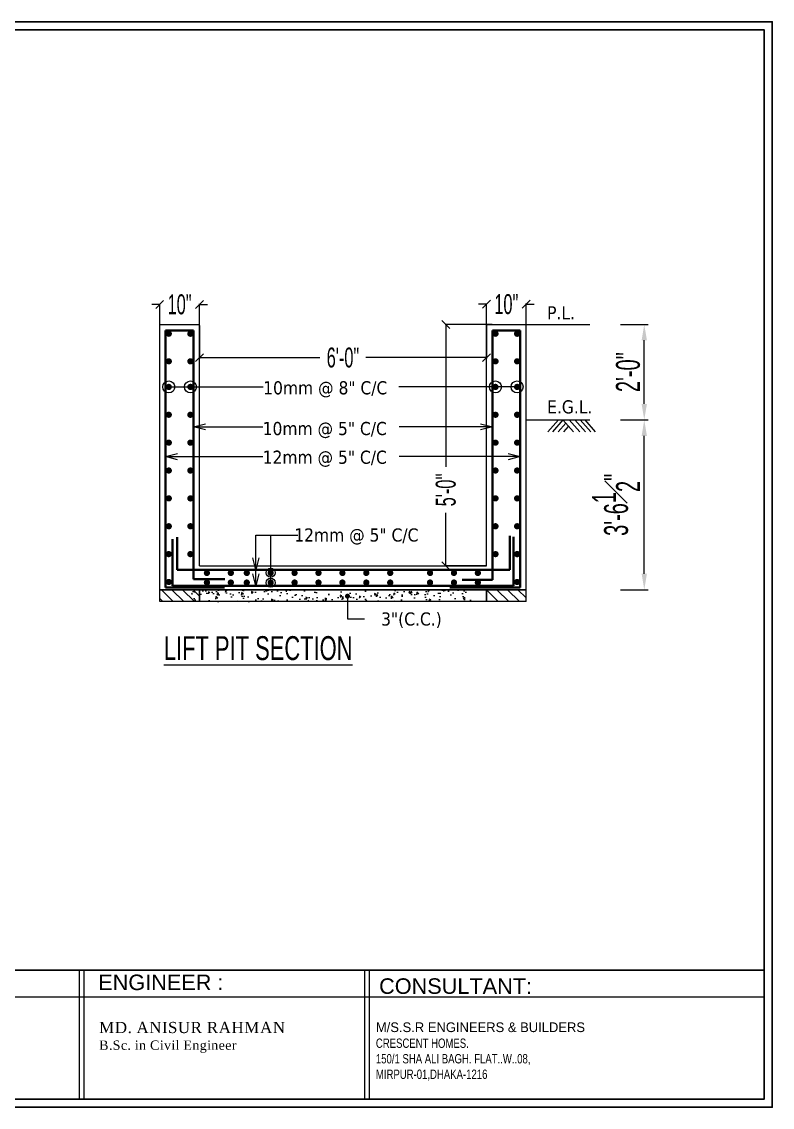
# Model space of a CAD drawing. Extents: x 52891 to 66536, y -48165 to -44533.
# Drawn here: x 64941 to 65317, y -46913 to -46368 of the extents above; entities that cross this region are included whole.
import ezdxf

# ---------------------------------------------------------------- set-up
doc = ezdxf.new("R2010")
doc.units = 0
doc.header["$MEASUREMENT"] = 0
doc.header["$PDMODE"] = 3
doc.layers.get('DEFPOINTS').update_dxf_attribs({"lineweight": 13})
for name, color, linetype, lineweight in [('COLUMN', 1, 'Continuous', 40), ('DIM', 8, 'Continuous', 13), ('DIMENSION', 8, 'Continuous', 15), ('dimention', 201, 'Continuous', 13), ('HACTH', 8, 'Continuous', 13), ('HATCH-1', 53, 'Continuous', 13), ('line', 7, 'Continuous', 15), ('Reanf', 150, 'Continuous', 30), ('ROD', 1, 'Continuous', 35), ('TEX', 7, 'Continuous', 15), ('TEXT', 7, 'Continuous', 13), ('Text1', 7, 'Continuous', 13), ('WALL', 7, 'Continuous', 30), ('wall-3', 7, 'Continuous', 15)]:
    doc.layers.add(name, color=color, linetype=linetype, lineweight=lineweight)
doc.layers.add('Layer1', color=174, linetype='Continuous')
doc.styles.add('Arial', font='arial.ttf')
doc.styles.add('arial narrow', font='tahoma.ttf')
doc.styles.add('ARIAL_HALF', font='swisscl.ttf', dxfattribs={"width": 0.8})
doc.styles.add('Kabir', font='ARIALN.TTF', dxfattribs={"width": 0.8})
doc.styles.add('RS6', font='times.ttf')
doc.styles.get("Standard").update_dxf_attribs({"font": 'arial.ttf', "width": 0.6, "height": 6})
doc.dimstyles.new('1-4', dxfattribs={"dimtxt": 6, "dimasz": 4, "dimexe": 1, "dimexo": 1.5, "dimgap": 1, "dimtad": 1, "dimdec": 1, "dimzin": 3, "dimdsep": 46, "dimlunit": 4, "dimtxsty": 'Standard', "dimcen": 0.09, "dimdle": 4, "dimclrd": 252, "dimclre": 252, "dimclrt": 7, "dimadec": 0, "dimazin": 0, "dimtfac": 1, "dimtdec": 1, "dimtofl": 0, "dimtmove": 1, "dimatfit": 3, "dimfxl": 2, "dimfrac": 1, "dimtolj": 1, "dimtzin": 0, "dimlwd": 9, "dimlwe": 9, "dimarcsym": 0})
doc.dimstyles.new('1_4', dxfattribs={"dimtxt": 3, "dimasz": 2, "dimexe": 0.18, "dimexo": 0.0625, "dimgap": 4, "dimtad": 0, "dimdec": 0, "dimzin": 3, "dimdsep": 46, "dimlunit": 4, "dimtxsty": 'RS6', "dimblk": 'D', "dimcen": 3, "dimse1": 1, "dimse2": 1, "dimclrt": 7, "dimadec": 0, "dimazin": 0, "dimtfac": 1, "dimtdec": 0, "dimtix": 1, "dimtmove": 1, "dimatfit": 3, "dimldrblk": 'OPEN30', "dimfxl": 0.18, "dimtvp": 0.75, "dimtolj": 1, "dimtzin": 0, "dimarcsym": 0})
doc.dimstyles.new('Standard$0', dxfattribs={"dimtxt": 7, "dimasz": 3, "dimexe": 2, "dimexo": 2, "dimgap": 1.5, "dimtad": 0, "dimdec": 0, "dimrnd": 0.25, "dimzin": 3, "dimdsep": 46, "dimlunit": 4, "dimtxsty": 'Standard', "dimblk": 'OBLIQUE', "dimcen": 3.4375, "dimdle": 3, "dimclrd": 4, "dimclre": 256, "dimclrt": 256, "dimadec": 0, "dimazin": 0, "dimtfac": 1, "dimtdec": 0, "dimtofl": 0, "dimtmove": 0, "dimatfit": 3, "dimldrblk": 'DOTSMALL', "dimfxl": 4, "dimtolj": 1, "dimtzin": 0, "dimlwd": 9, "dimlwe": -1, "dimarcsym": 0})

# ---------------------------------------------------------------- blocks, each defined once
blk = doc.blocks.new('_Oblique')
at = {"layer": 'WALL', "color": 0, "lineweight": -2}
blk.add_line((-0.5, -0.5), (0.5, 0.5), dxfattribs=at)
blk = doc.blocks.new('*D1914')
at = {"layer": 'DEFPOINTS', "color": 0}
for p in [(64204.51, -46156.25, 0), (64276.51, -46156.25, 0), (64276.51, -46164.36)]:
    blk.add_point(p, dxfattribs=at)
at = {"layer": 'DIMENSION', "color": 0, "lineweight": -2}
for p, q in [((64204.51, -46156.31), (64204.51, -46164.54)), ((64276.51, -46156.31), (64276.51, -46164.54)), ((64204.51, -46164.36), (64234.73, -46164.36)), ((64276.51, -46164.36), (64246.28, -46164.36))]:
    blk.add_line(p, q, dxfattribs=at)
at = {"layer": 'DIMENSION', "color": 0, "lineweight": -2, "xscale": 2, "yscale": 2, "zscale": 2, "rotation": 180}
blk.add_blockref('_Oblique', (64204.51, -46164.36), dxfattribs=at)
at = {"layer": 'DIMENSION', "color": 0, "lineweight": -2, "xscale": 2, "yscale": 2, "zscale": 2}
blk.add_blockref('_Oblique', (64276.51, -46164.36), dxfattribs=at)
at = {"layer": 'DIMENSION', "color": 153, "insert": (64240.51, -46164.36), "char_height": 5, "attachment_point": 5, "style": 'ARIAL_HALF'}
blk.add_mtext('\\A1;6\'-0"', dxfattribs=at)
blk = doc.blocks.new('_DotSmall')
at = {"layer": 'dimention', "color": 0, "const_width": 0.5}
blk.add_lwpolyline([(-0.0625, 0, 1), (0.0625, 0, 1)], format="xyb", close=True, dxfattribs=at)
blk = doc.blocks.new('*D1915')
at = {"layer": 'DEFPOINTS', "color": 0}
for p in [(64278.01, -46156, 0.02), (64266.33, -46216.65), (64276.51, -46216.65, 0)]:
    blk.add_point(p, dxfattribs=at)
at = {"layer": 'DIMENSION', "color": 0, "lineweight": -2}
for p, q in [((64277.94, -46156), (64266.15, -46156)), ((64266.33, -46156), (64266.33, -46191.76)), ((64266.33, -46216.65), (64266.33, -46203.35)), ((64276.44, -46216.65), (64266.15, -46216.65))]:
    blk.add_line(p, q, dxfattribs=at)
at = {"layer": 'DIMENSION', "color": 0, "lineweight": -2, "xscale": 2, "yscale": 2, "zscale": 2}
for p, rotation in [((64266.33, -46156), 90), ((64266.33, -46216.65), 270)]:
    blk.add_blockref('_Oblique', p, dxfattribs=dict(at, rotation=rotation))
at = {"layer": 'DIMENSION', "color": 153, "insert": (64266.33, -46197.56), "char_height": 5, "attachment_point": 5, "rotation": 90, "style": 'ARIAL_HALF'}
blk.add_mtext("\\A1;5'-0''", dxfattribs=at)
blk = doc.blocks.new('D')
at = {"layer": 'DIM'}
for q in [(0, 1.125), (-1.125, 0), (1.125, 0), (0, -1.125)]:
    blk.add_line((0, 0), q, dxfattribs=at)
at = {"layer": 'DIM', "color": 6, "const_width": 0.375}
blk.add_lwpolyline([(-0.1875, 0, 1), (0.1875, 0, 1)], format="xyb", close=True, dxfattribs=at)
blk = doc.blocks.new('*D1916')
at = {"layer": 'DEFPOINTS', "color": 0}
for p in [(64276.51, -46150.94), (64276.51, -46156), (64286.51, -46156, 0.02)]:
    blk.add_point(p, dxfattribs=at)
at = {"layer": 'DIMENSION', "color": 0, "lineweight": -2}
for p, q in [((64276.51, -46150.94), (64274.51, -46150.94)), ((64276.51, -46155.94), (64276.51, -46150.76)), ((64286.51, -46155.94), (64286.51, -46150.76)), ((64286.51, -46150.94), (64288.51, -46150.94))]:
    blk.add_line(p, q, dxfattribs=at)
at = {"layer": 'DIMENSION', "color": 0, "lineweight": -2, "xscale": 2, "yscale": 2, "zscale": 2}
blk.add_blockref('_Oblique', (64276.51, -46150.94), dxfattribs=at)
at = {"layer": 'DIMENSION', "color": 0, "lineweight": -2, "xscale": 2, "yscale": 2, "zscale": 2, "rotation": 180}
blk.add_blockref('_Oblique', (64286.51, -46150.94), dxfattribs=at)
at = {"layer": 'DIMENSION', "color": 153, "insert": (64281.51, -46150.94), "char_height": 5, "attachment_point": 5, "style": 'ARIAL_HALF'}
blk.add_mtext('\\A1;10"', dxfattribs=at)
blk = doc.blocks.new('*D1917')
at = {"layer": 'DEFPOINTS', "color": 0}
for p in [(64194.51, -46151), (64194.51, -46156, 0), (64204.51, -46156, 0)]:
    blk.add_point(p, dxfattribs=at)
at = {"layer": 'DIMENSION', "color": 0, "lineweight": -2}
for p, q in [((64194.51, -46151), (64192.51, -46151)), ((64194.51, -46155.94), (64194.51, -46150.82)), ((64204.51, -46155.94), (64204.51, -46150.82)), ((64204.51, -46151), (64206.51, -46151))]:
    blk.add_line(p, q, dxfattribs=at)
at = {"layer": 'DIMENSION', "color": 0, "lineweight": -2, "xscale": 2, "yscale": 2, "zscale": 2}
blk.add_blockref('_Oblique', (64194.51, -46151), dxfattribs=at)
at = {"layer": 'DIMENSION', "color": 0, "lineweight": -2, "xscale": 2, "yscale": 2, "zscale": 2, "rotation": 180}
blk.add_blockref('_Oblique', (64204.51, -46151), dxfattribs=at)
at = {"layer": 'DIMENSION', "color": 153, "insert": (64199.51, -46151), "char_height": 5, "attachment_point": 5, "style": 'ARIAL_HALF'}
blk.add_mtext('\\A1;10"', dxfattribs=at)
blk = doc.blocks.new('*D1988')
at = {"layer": 'DEFPOINTS', "color": 0}
for p in [(64286.51, -46180, 0), (64316.13, -46180), (64286.51, -46222.65, 0)]:
    blk.add_point(p, dxfattribs=at)
at = {"layer": 'line', "color": 252, "lineweight": 9}
for p, q in [((64310.13, -46180), (64317.13, -46180)), ((64316.13, -46218.65), (64316.13, -46184)), ((64310.13, -46222.65), (64317.13, -46222.65))]:
    blk.add_line(p, q, dxfattribs=at)
at = {"layer": 'line', "color": 252}
for points in [[(64315.47, -46184), (64316.8, -46184), (64316.13, -46180)], [(64315.47, -46218.65), (64316.8, -46218.65), (64316.13, -46222.65)]]:
    blk.add_solid(points, dxfattribs=at)
at = {"layer": 'line', "color": 7, "insert": (64309.05, -46201.33), "char_height": 6, "attachment_point": 5, "rotation": 90}
blk.add_mtext('\\A1;3\'-6{\\H1.000000x;\\S1#2;}"', dxfattribs=at)
blk = doc.blocks.new('*D1989')
at = {"layer": 'DEFPOINTS', "color": 0}
for p in [(64302.44, -46156, 0.03), (64316.13, -46156), (64286.51, -46180, 0)]:
    blk.add_point(p, dxfattribs=at)
at = {"layer": 'line', "color": 252, "lineweight": 9}
for p, q in [((64310.13, -46156), (64317.13, -46156)), ((64316.13, -46176), (64316.13, -46160)), ((64310.13, -46180), (64317.13, -46180))]:
    blk.add_line(p, q, dxfattribs=at)
at = {"layer": 'line', "color": 252}
for points in [[(64315.47, -46160), (64316.8, -46160), (64316.13, -46156)], [(64315.47, -46176), (64316.8, -46176), (64316.13, -46180)]]:
    blk.add_solid(points, dxfattribs=at)
at = {"layer": 'line', "color": 7, "insert": (64312.07, -46168), "char_height": 6, "attachment_point": 5, "rotation": 90}
blk.add_mtext('\\A1;2\'-0"', dxfattribs=at)
blk = doc.blocks.new('L')
at = {"layer": 'Layer1', "color": 0}
blk.add_line((0, 65.62), (-777.86, 65.62), dxfattribs=at)
at = {"layer": 'Layer1', "color": 4}
blk.add_lwpolyline([(-781.98, 548.61), (4.12, 548.61), (4.12, -4.12), (-781.98, -4.12)], close=True, dxfattribs=at)
at = {"layer": 'Layer1', "color": 1}
blk.add_lwpolyline([(-777.86, 544.49), (0, 544.49), (0, 0), (-777.86, 0)], close=True, dxfattribs=at)
at = {"layer": 'TEXT', "color": 0}
for p, q in [((0, 65.62), (-777.86, 65.62)), ((-348.23, 0.31), (-348.23, 65.62)), ((-345.86, 0.31), (-345.86, 65.62)), ((-203.16, 0.31), (-203.16, 65.62)), ((-200.79, 0.31), (-200.79, 65.62)), ((-777.86, 52.07), (0, 52.07))]:
    blk.add_line(p, q, dxfattribs=at)
at = {"layer": 'TEXT', "color": 4, "lineweight": 13, "insert": (-338.79, 63.44), "char_height": 7.894, "attachment_point": 1, "style": 'Arial'}
blk.add_mtext('ENGINEER :', dxfattribs=at)
at = {"layer": 'TEXT', "color": 4, "lineweight": 13, "insert": (-195.89, 61.54), "char_height": 7.8937, "attachment_point": 1, "line_spacing_factor": 1.5, "style": 'Arial'}
blk.add_mtext('CONSULTANT:', dxfattribs=at)
at = {"layer": 'TEXT', "color": 3, "lineweight": 13, "insert": (-338.33, 39.36), "char_height": 5.6834, "width": 108.3857, "attachment_point": 1, "style": 'Arial'}
blk.add_mtext('{\\fTimes New Roman|b0|i0|c0|p18;\\T1.05;MD. ANISUR RAHMAN\\P\\H0.8344x;B.Sc. in Civil Engineer}', dxfattribs=at)
at = {"layer": 'TEXT', "color": 4, "insert": (-197.52, 39.11), "char_height": 4.89284, "attachment_point": 1, "style": 'Arial'}
blk.add_mtext('\\pt1.131;{\\fBankGothic Lt BT|b0|i0|c0|p34;\\H1.009x;\\C96;M/S.S.R ENGINEERS & BUILDERS\\fSwis721 LtCn BT|b0|i0|c0|p34;\\H0.6676x;\\C1;\\P\\H1.439x;\\C5;CRESCENT HOMES.\\P150/1 SHA ALI BAGH. FLAT..W..08,\\PMIRPUR-01,DHAKA-1216}', dxfattribs=at)
blk = doc.blocks.new('dfsdfdsfsd')
at = {"layer": 'HACTH', "linetype": 'Continuous', "lineweight": 9, "ltscale": 20}
h = blk.add_hatch(dxfattribs=at)
h.set_pattern_fill('ANSI31', color=256, scale=15, style=0)
h.set_pattern_definition([(135, (304762.8838, 31897.2596), (1.325825215, 1.325825215), [])])
h.paths.add_polyline_path([(64194.51, -46225.65), (64204.51, -46225.65), (64204.51, -46222.65), (64194.51, -46222.65)])
h = blk.add_hatch(dxfattribs=at)
h.set_pattern_fill('ANSI31', color=256, scale=15, style=0)
h.set_pattern_definition([(135, (304764.8835, 31897.2596), (1.325825215, 1.325825215), [])])
h.paths.add_polyline_path([(64276.51, -46222.65), (64276.51, -46225.65), (64286.51, -46225.65), (64286.51, -46222.65)])
at = {"layer": 'HATCH-1', "ltscale": 0.25}
h = blk.add_hatch(dxfattribs=at)
h.set_pattern_fill('AR-CONC', color=5, scale=0.6, style=0)
h.set_pattern_definition([(130, (308084.544, 32534.2663), (-4.303561096, -0.37651281), [0.45, -4.95]), (185, (308084.544, 32534.2663), (0.832508, 4.5131528), [0.36, -3.96]), (79.5486, (308084.1855, 32534.235), (-3.47105629, 4.13663725), [0.38244114, -4.20685267]), (133.8158, (308084.544, 32535.4663), (-6.40344629, -0.99311409), [0.675, -7.425]), (83.3644, (308084.0105, 32535.3835), (-5.60797623, 5.84470723), [0.57366173, -6.310278]), (188.8158, (308084.544, 32535.466), (-5.60797167, 5.8447116), [0.54, -5.94]), (159, (308083.944, 32535.1663), (-3.581442313, -2.415713344), [0.45, -4.95]), (214, (308083.944, 32535.1663), (-1.45989199, 4.35090027), [0.36, -3.96]), (108.5486, (308083.6457, 32534.965), (-5.04133577, 1.93518298), [0.38244114, -4.20685267]), (142.5, (308084.5442, 32534.2663), (-0.072959132, 1.997363123), [0, -3.912, 0, -4.02, 0, -3.975]), (172.5, (308084.5442, 32534.2663), (-1.578417225, 2.366470271), [0, -2.292, 0, -3.822, 0, -1.515]), (212.5, (308085.8822, 32534.2663), (-3.202934617, -0.13532923), [0, -1.5, 0, -4.68, 0, -6.21]), (222.5, (308086.4822, 32534.2663), (-3.499117016, 0.600629894), [0, -1.95, 0, -3.108, 0, -4.41])])
h.paths.add_polyline_path([(64202.51, -46222.65), (64272.51, -46222.65), (64272.51, -46225.65), (64241.67, -46225.65), (64241.67, -46224.58, 0.968683), (64241.65, -46223.96, 1.032329), (64241.67, -46224.58), (64241.67, -46225.65), (64202.51, -46225.65)])
at = {"layer": 'COLUMN', "linetype": 'Continuous', "lineweight": 25, "const_width": 0.784, "elevation": 0}
for points in [[(64197.19, -46158.35, 1), (64196.41, -46158.35, 1)], [(64202.62, -46158.35, 1), (64201.83, -46158.35, 1)], [(64279.19, -46158.35, 1), (64278.41, -46158.35, 1)], [(64284.62, -46158.35, 1), (64283.83, -46158.35, 1)], [(64197.19, -46165.28, 1), (64196.41, -46165.28, 1)], [(64202.62, -46165.28, 1), (64201.83, -46165.28, 1)], [(64279.19, -46165.28, 1), (64278.41, -46165.28, 1)], [(64284.62, -46165.28, 1), (64283.83, -46165.28, 1)], [(64197.19, -46171.71, 1), (64196.41, -46171.71, 1)], [(64202.62, -46171.71, 1), (64201.83, -46171.71, 1)], [(64279.19, -46171.71, 1), (64278.41, -46171.71, 1)], [(64284.62, -46171.71, 1), (64283.83, -46171.71, 1)], [(64197.19, -46178.71, 1), (64196.41, -46178.71, 1)], [(64202.62, -46178.71, 1), (64201.83, -46178.71, 1)], [(64279.19, -46178.71, 1), (64278.41, -46178.71, 1)], [(64284.62, -46178.71, 1), (64283.83, -46178.71, 1)], [(64197.19, -46185.71, 1), (64196.41, -46185.71, 1)], [(64202.62, -46185.71, 1), (64201.83, -46185.71, 1)], [(64279.19, -46185.71, 1), (64278.41, -46185.71, 1)], [(64284.62, -46185.71, 1), (64283.83, -46185.71, 1)], [(64197.19, -46192.71, 1), (64196.41, -46192.71, 1)], [(64202.62, -46192.71, 1), (64201.83, -46192.71, 1)], [(64279.19, -46192.71, 1), (64278.41, -46192.71, 1)], [(64284.62, -46192.71, 1), (64283.83, -46192.71, 1)], [(64197.19, -46199.71, 1), (64196.41, -46199.71, 1)], [(64202.62, -46199.71, 1), (64201.83, -46199.71, 1)], [(64279.19, -46199.71, 1), (64278.41, -46199.71, 1)], [(64284.62, -46199.71, 1), (64283.83, -46199.71, 1)], [(64197.19, -46206.71, 1), (64196.41, -46206.71, 1)], [(64202.62, -46206.71, 1), (64201.83, -46206.71, 1)], [(64279.19, -46206.71, 1), (64278.41, -46206.71, 1)], [(64284.62, -46206.71, 1), (64283.83, -46206.71, 1)], [(64197.19, -46213.71, 1), (64196.41, -46213.71, 1)], [(64202.62, -46213.71, 1), (64201.83, -46213.71, 1)], [(64279.19, -46213.71, 1), (64278.41, -46213.71, 1)], [(64284.62, -46213.71, 1), (64283.83, -46213.71, 1)], [(64206.76, -46218.44, 1), (64205.98, -46218.44, 1)], [(64212.76, -46218.44, 1), (64211.98, -46218.44, 1)], [(64216.76, -46218.44, 1), (64215.98, -46218.44, 1)], [(64222.76, -46218.44, 1), (64221.98, -46218.44, 1)], [(64228.76, -46218.44, 1), (64227.98, -46218.44, 1)], [(64234.76, -46218.44, 1), (64233.98, -46218.44, 1)], [(64240.76, -46218.44, 1), (64239.98, -46218.44, 1)], [(64246.76, -46218.44, 1), (64245.98, -46218.44, 1)], [(64252.76, -46218.44, 1), (64251.98, -46218.44, 1)], [(64262.76, -46218.44, 1), (64261.98, -46218.44, 1)], [(64268.76, -46218.44, 1), (64267.98, -46218.44, 1)], [(64274.76, -46218.44, 1), (64273.98, -46218.44, 1)], [(64197.19, -46220.71, 1), (64196.41, -46220.71, 1)], [(64206.76, -46220.85, -1), (64205.98, -46220.85, -1)], [(64212.76, -46220.85, -1), (64211.98, -46220.85, -1)], [(64216.76, -46220.85, -1), (64215.98, -46220.85, -1)], [(64222.76, -46220.85, -1), (64221.98, -46220.85, -1)], [(64228.76, -46220.85, -1), (64227.98, -46220.85, -1)], [(64234.76, -46220.85, -1), (64233.98, -46220.85, -1)], [(64240.76, -46220.85, -1), (64239.98, -46220.85, -1)], [(64246.76, -46220.85, -1), (64245.98, -46220.85, -1)], [(64252.76, -46220.85, -1), (64251.98, -46220.85, -1)], [(64262.76, -46220.85, -1), (64261.98, -46220.85, -1)], [(64268.76, -46220.85, -1), (64267.98, -46220.85, -1)], [(64274.76, -46220.85, -1), (64273.98, -46220.85, -1)], [(64284.62, -46220.71, 1), (64283.83, -46220.71, 1)]]:
    blk.add_lwpolyline(points, format="xyb", close=True, dxfattribs=at)
at = {"layer": 'DIM', "ltscale": 5}
for p, q in [((64241.67, -46224.27, 0), (64241.67, -46229.95, 0)), ((64241.67, -46229.95, 0), (64245.93, -46229.95, 0))]:
    blk.add_line(p, q, dxfattribs=at)
at = {"layer": 'Reanf', "linetype": 'Continuous', "ltscale": 5, "const_width": 0.625, "elevation": 0}
blk.add_lwpolyline([(64241.65, -46223.96, 1), (64241.65, -46224.58, 1)], format="xyb", close=True, dxfattribs=at)
at = {"layer": 'ROD', "color": 1, "linetype": 'Continuous', "ltscale": 5}
for p, q in [((64196.01, -46222.11, 0), (64196.01, -46157.5, 0)), ((64196.01, -46157.5, 0.02), (64203.01, -46157.5, 0.02)), ((64203.01, -46220.01, 0), (64203.01, -46157.5, 0)), ((64278.01, -46220.21, 0), (64278.01, -46157.5, 0)), ((64278.01, -46157.5, 0.02), (64285.01, -46157.5, 0.02)), ((64285.01, -46222.13, 0), (64285.01, -46157.5, 0)), ((64198.94, -46217.65), (64198.94, -46209.43)), ((64282.37, -46217.65, 0), (64282.37, -46209.14, 0)), ((64283.31, -46221.65, 0), (64283.31, -46209.36, 0)), ((64197.69, -46221.65), (64197.69, -46209.98)), ((64198.94, -46217.65), (64282.37, -46217.65, 0)), ((64203.01, -46220.01, 0), (64210.89, -46220.01, 0)), ((64278.01, -46220.21, 0), (64270.43, -46220.21, 0)), ((64196.01, -46222.11, 0), (64210.79, -46222.11, 0)), ((64197.69, -46221.65), (64283.31, -46221.65, 0)), ((64285.01, -46222.13, 0), (64267.3, -46222.13, 0))]:
    blk.add_line(p, q, dxfattribs=at)
at = {"layer": 'wall-3', "linetype": 'Continuous', "ltscale": 5}
for p, q in [((64194.51, -46222.65, 0), (64194.51, -46156, 0)), ((64194.51, -46156, 0), (64204.51, -46156, 0)), ((64204.51, -46216.65, 0), (64204.51, -46156, 0)), ((64276.51, -46216.65, 0), (64276.51, -46156, 0)), ((64276.51, -46156, 0.02), (64302.44, -46156, 0.03)), ((64286.51, -46222.65, 0), (64286.51, -46156, 0)), ((64286.51, -46180, 0), (64288.01, -46180, 0)), ((64286.51, -46180, 0.02), (64302.44, -46180, 0.03)), ((64291.93, -46183, 0), (64294.6, -46180, 0)), ((64293.15, -46183, 0), (64295.82, -46180, 0)), ((64294.49, -46183, 0), (64296.43, -46180.81, 0)), ((64298.37, -46183, 0), (64295.71, -46180, 0)), ((64295.93, -46183, 0), (64297.15, -46181.63, 0)), ((64299.93, -46183, 0), (64297.26, -46180, 0)), ((64301.37, -46183, 0), (64298.71, -46180, 0)), ((64302.71, -46183, 0), (64300.04, -46180, 0)), ((64303.93, -46183, 0), (64301.26, -46180, 0)), ((64204.51, -46216.65), (64276.51, -46216.65, 0)), ((64276.51, -46222.65, 0), (64194.51, -46222.65, 0)), ((64204.51, -46225.65, 0), (64204.51, -46222.65, 0)), ((64204.51, -46222.65), (64286.51, -46222.65, 0)), ((64276.51, -46225.65, 0), (64276.51, -46222.65, 0)), ((64286.51, -46225.65, 0), (64194.51, -46225.65, 0))]:
    blk.add_line(p, q, dxfattribs=at)
at = {"layer": 'wall-3', "linetype": 'Continuous', "ltscale": 5, "elevation": 0}
for points in [[(64194.51, -46225.65), (64194.51, -46222.65), (64204.51, -46222.65), (64204.51, -46225.65)], [(64286.51, -46225.65), (64286.51, -46222.65), (64276.51, -46222.65), (64276.51, -46225.65)]]:
    blk.add_lwpolyline(points, dxfattribs=at)
at = {"layer": 'TEX', "ltscale": 5, "style": 'arial narrow'}
for s, p in [('P.L.', (64291.75, -46154.74, 0)), ('10mm @ 8" C/C', (64220.49, -46173.58, 0)), ('E.G.L.', (64291.75, -46178.37, 0)), ('10mm @ 5" C/C', (64220.36, -46183.81, 0)), ('12mm @ 5" C/C', (64220.36, -46191.02, 0)), ('12mm @ 5" C/C', (64228.29, -46210.55, 0)), ('3"(C.C.)', (64250.09, -46231.65, 0))]:
    blk.add_text(s, height=3.3, dxfattribs=at).set_placement(p)
at = {"layer": 'Text1', "insert": (64195.55, -46234.32), "char_height": 6, "width": 103.2444, "attachment_point": 1, "style": 'Kabir'}
blk.add_mtext('{\\LLIFT PIT SECTION}', dxfattribs=at)
at = {"layer": 'DIMENSION'}
for base, p1, p2, picture, middle in [((64194.51, -46151, 0), (64204.51, -46156, 0), (64194.51, -46156, 0), '*D1917', (64199.51, -46151, 0)), ((64276.51, -46150.94, 0), (64286.51, -46156, 0.02), (64276.51, -46156, 0), '*D1916', (64281.51, -46150.94, 0))]:
    dim = blk.add_linear_dim(base=base, p1=p1, p2=p2, angle=180, dimstyle='Standard$0', override={"dimtxt": 5, "dimasz": 2, "dimexe": 0.18, "dimexo": 0.0625, "dimtxsty": 'ARIAL_HALF', "dimcen": 0.09, "dimdle": 0, "dimclrd": 0, "dimclre": 0, "dimclrt": 153, "dimtmove": 1, "dimfxl": 6, "dimlwd": 65534, "dimlwe": 65534}, dxfattribs=at)
    dim.commit()
    dim.dimension.update_dxf_attribs({"geometry": picture, "text_midpoint": middle})
dim = blk.add_linear_dim(base=(64266.33, -46216.65, 0), p1=(64278.01, -46156, 0.02), p2=(64276.51, -46216.65, 0), angle=90, text="5'-0''", dimstyle='Standard$0', override={"dimtxt": 5, "dimasz": 2, "dimexe": 0.18, "dimexo": 0.0625, "dimtxsty": 'ARIAL_HALF', "dimcen": 0.09, "dimdle": 0, "dimclrd": 0, "dimclre": 0, "dimclrt": 153, "dimtmove": 1, "dimfxl": 6, "dimlwd": 65534, "dimlwe": 65534}, dxfattribs=at)
dim.commit()
dim.dimension.update_dxf_attribs({"geometry": '*D1915', "text_midpoint": (64266.33, -46197.56, 0), "dimtype": 128})
dim = blk.add_linear_dim(base=(64276.51, -46164.36, 0), p1=(64204.51, -46156.25, 0), p2=(64276.51, -46156.25, 0), dimstyle='Standard$0', override={"dimtxt": 5, "dimasz": 2, "dimexe": 0.18, "dimexo": 0.0625, "dimtxsty": 'ARIAL_HALF', "dimcen": 0.09, "dimdle": 0, "dimclrd": 0, "dimclre": 0, "dimclrt": 153, "dimtmove": 1, "dimfxl": 6, "dimlwd": 65534, "dimlwe": 65534}, dxfattribs=at)
dim.commit()
dim.dimension.update_dxf_attribs({"geometry": '*D1914', "text_midpoint": (64240.51, -46164.36, 0)})
at = {"layer": 'line'}
for base, p1, p2, picture, middle in [((64316.13, -46156), (64286.51, -46180, 0), (64302.44, -46156, 0.03), '*D1989', (64312.07, -46168)), ((64316.1325, -46180.0004), (64286.5074, -46222.6505, 0), (64286.5074, -46180.0004, 0), '*D1988', (64309.0547, -46201.3254))]:
    dim = blk.add_linear_dim(base=base, p1=p1, p2=p2, angle=90, dimstyle='1-4', override={"dimfxl": 6, "dimfxlon": 1, "dimarcsym": 1}, dxfattribs=at)
    dim.commit()
    dim.dimension.update_dxf_attribs({"geometry": picture, "text_midpoint": middle})
at = {"layer": 'TEXT', "ltscale": 0.5}
for points, override in [([(64196.8, -46171.71, 0), (64207.28, -46171.72, 0)], {"dimscale": 0.75, "dimasz": 4, "dimldrblk": 'DotBlank'}), ([(64202.23, -46171.71, 0), (64220.45, -46171.72, 0)], {"dimscale": 0.75, "dimasz": 4, "dimldrblk": 'DotBlank'}), ([(64278.79, -46171.71, 0), (64254.55, -46171.72, 0)], {"dimscale": 0.75, "dimasz": 4, "dimldrblk": 'DotBlank'}), ([(64284.21, -46171.7, 0), (64273.73, -46171.71, 0)], {"dimscale": 0.75, "dimasz": 4, "dimldrblk": 'DotBlank'}), ([(64203.01, -46181.74, 0), (64220.38, -46181.74, 0)], {"dimscale": 0.75, "dimasz": 4, "dimldrblk": 'Open30'}), ([(64278.01, -46181.74, 0), (64254.61, -46181.74, 0)], {"dimscale": 0.75, "dimasz": 4, "dimldrblk": 'Open30'}), ([(64196.01, -46189.23, 0), (64220.38, -46189.23, 0)], {"dimscale": 0.75, "dimasz": 4, "dimldrblk": 'Open30'}), ([(64285.01, -46189.23, 0), (64254.61, -46189.23, 0)], {"dimscale": 0.75, "dimasz": 4, "dimldrblk": 'Open30'}), ([(64218.63, -46221.65, 0), (64218.63, -46208.91, 0), (64229.21, -46208.91, 0)], {"dimscale": 0.75, "dimasz": 4, "dimldrblk": 'Open30'}), ([(64218.63, -46217.65, 0), (64218.63, -46208.91, 0), (64229.21, -46208.91, 0)], {"dimscale": 0.75, "dimasz": 4, "dimldrblk": 'Open30'}), ([(64222.38, -46220.89, 0), (64222.38, -46208.91, 0), (64229.21, -46208.91, 0)], {"dimscale": 0.75, "dimasz": 3, "dimldrblk": 'DotBlank'}), ([(64222.38, -46218.38, 0), (64222.38, -46208.91, 0), (64229.21, -46208.91, 0)], {"dimscale": 0.75, "dimasz": 3, "dimldrblk": 'DotBlank'})]:
    blk.add_leader(points, dimstyle='1_4', override=override, dxfattribs=at)

msp = doc.modelspace()

# ---------------------------------------------------------------- block references
at = {"layer": 'line', "xscale": 2, "yscale": 2, "zscale": 2}
msp.add_blockref('dfsdfdsfsd', (-63379.17, 45791.94, 0), dxfattribs=at)
at = {"layer": 'WALL', "xscale": 0.9866962267169583, "yscale": 0.9866962267169583, "zscale": 0.9866962267129762}
msp.add_blockref('L', (65313.28, -46909.32), dxfattribs=at)

doc.saveas('drawing.dxf')
